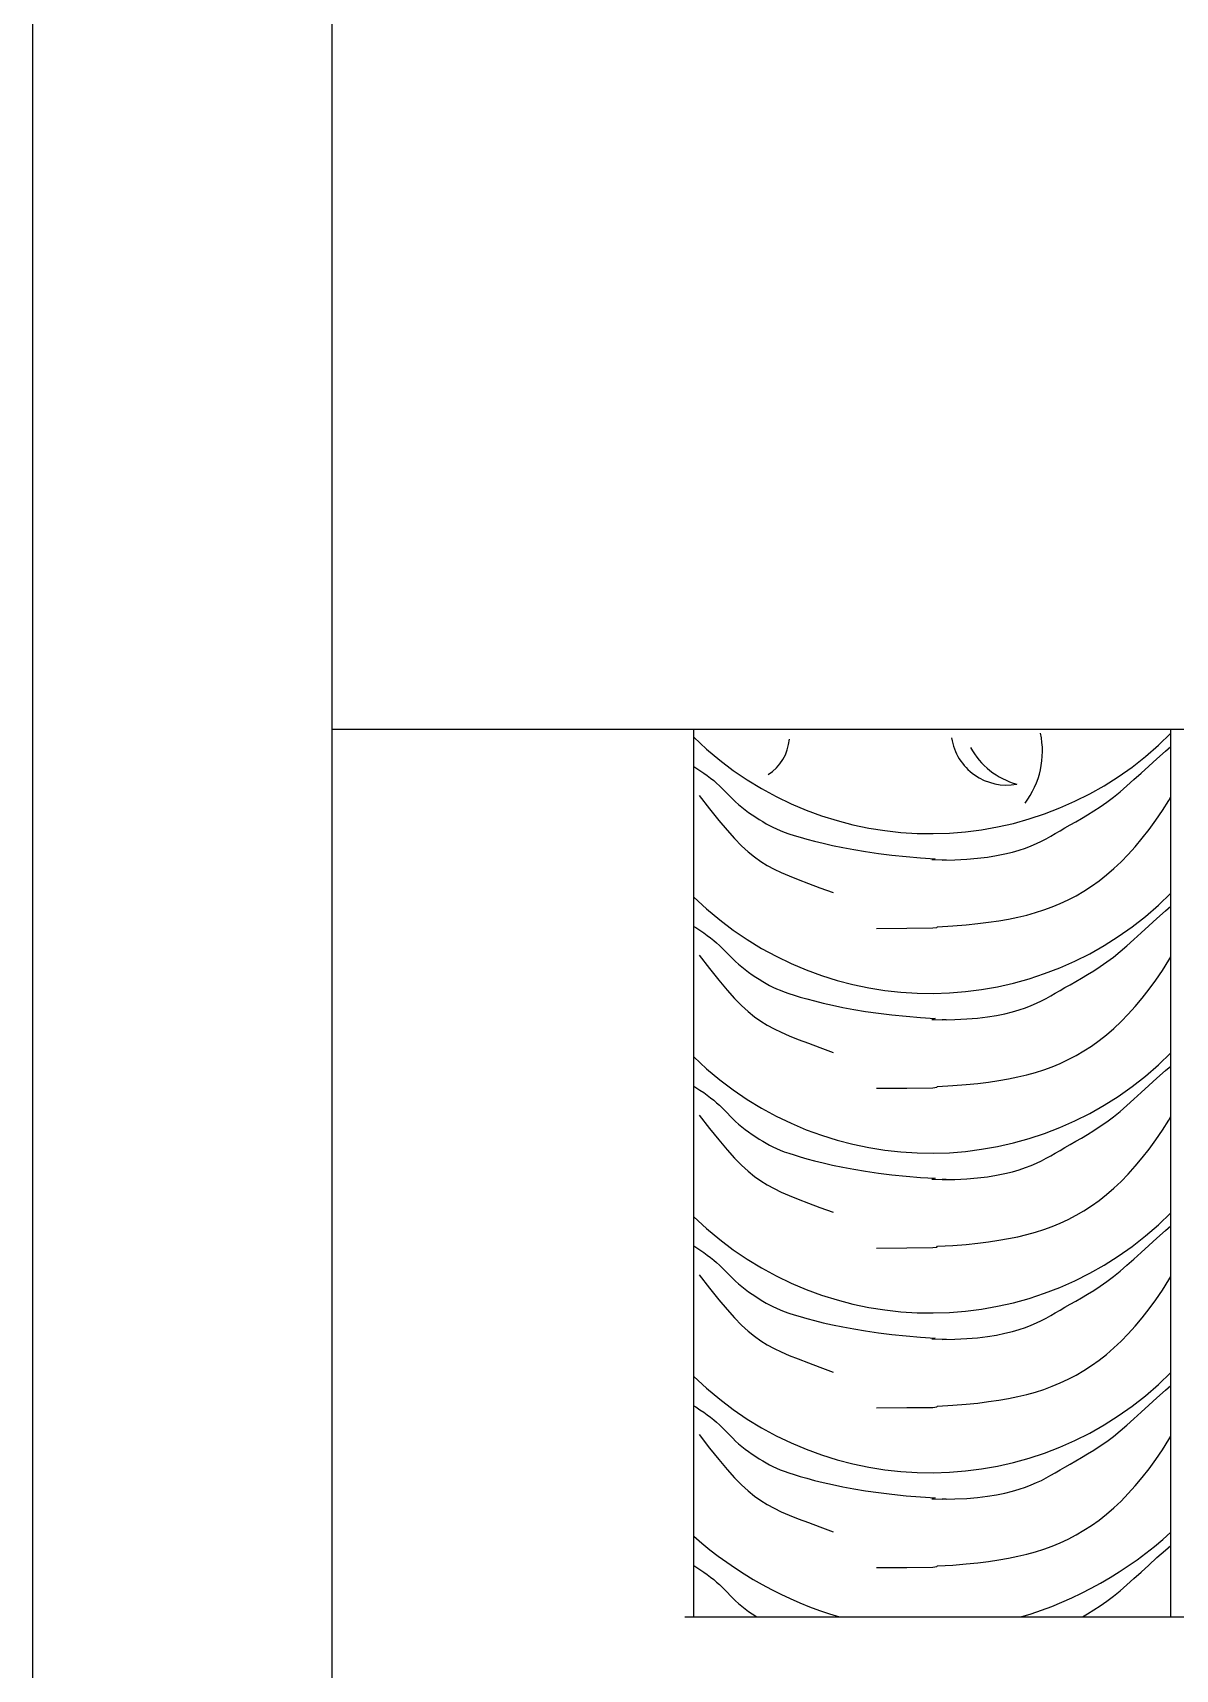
# Model space of a CAD drawing. Header units: inches. Extents: x 3.4 to 45.9, y 7.2 to 32.
# Drawn here: x 24.866 to 26.153, y 26.503 to 28.347 of the extents above; entities that cross this region are included whole.
import ezdxf

# ---------------------------------------------------------------- set-up
doc = ezdxf.new("R2010")
doc.units = ezdxf.units.IN
doc.header["$MEASUREMENT"] = 0
for name, color, linetype in [('02', 2, 'Continuous'), ('4', 4, 'Continuous'), ('kadrbm', 4, 'Continuous')]:
    doc.layers.add(name, color=color, linetype=linetype)

# ---------------------------------------------------------------- blocks, each defined once
blk = doc.blocks.new('kadrbm')
at = {"layer": 'kadrbm', "color": 4}
blk.add_lwpolyline([(0, 0), (0, 24.7972), (21, 24.7972), (21, 0), (0, 0)], close=True, dxfattribs=at)
blk.add_lwpolyline([(20.6631, 0.3257), (20.6631, 24.4603), (0.3369, 24.4603), (0.3369, 0.3257), (20.6631, 0.3257)], dxfattribs=at)

msp = doc.modelspace()

# ---------------------------------------------------------------- linework, layer by layer
at = {"layer": '02'}
for p, q in [((25.6007, 27.5622), (28.3607, 27.5622)), ((25.6107, 26.5622), (25.6107, 27.5622)), ((26.1477, 26.5622), (26.1477, 27.5622)), ((25.6007, 26.5622), (28.3607, 26.5622))]:
    msp.add_line(p, q, dxfattribs=at)
for points in [[(25.6107, 27.52), (25.6128, 27.5187), (25.6175, 27.5156), (25.6218, 27.5127), (25.6258, 27.5098), (25.6295, 27.507), (25.633, 27.5042), (25.6363, 27.5014), (25.6394, 27.4985), (25.6424, 27.4955), (25.6454, 27.4925), (25.6484, 27.4895), (25.6514, 27.4864), (25.6545, 27.4834), (25.6577, 27.4803), (25.6611, 27.4773), (25.6647, 27.4743), (25.6685, 27.4713), (25.6724, 27.4684), (25.6763, 27.4656), (25.6804, 27.4629), (25.6844, 27.4604), (25.6883, 27.458), (25.6922, 27.4557), (25.696, 27.4536), (25.6998, 27.4517), (25.7037, 27.4498), (25.7079, 27.448), (25.7125, 27.4462), (25.7177, 27.4444), (25.7236, 27.4425), (25.7303, 27.4404), (25.738, 27.4383), (25.7466, 27.436), (25.7562, 27.4336), (25.7667, 27.4312), (25.7783, 27.4288), (25.7907, 27.4265), (25.8041, 27.4243), (25.8185, 27.4222), (25.8337, 27.4203), (25.8496, 27.4187), (25.8659, 27.4173), (25.8824, 27.4162), (25.8788, 27.4153), (25.8948, 27.4149), (25.8901, 27.4147), (25.9045, 27.415), (25.9179, 27.4157), (25.9301, 27.4167), (25.9413, 27.418), (25.9515, 27.4197), (25.9608, 27.4216), (25.9693, 27.4237), (25.977, 27.4259), (25.9841, 27.4283), (25.9905, 27.4308), (25.9964, 27.4334), (26.002, 27.436), (26.0073, 27.4388), (26.0125, 27.4417), (26.0176, 27.4446), (26.023, 27.4477), (26.0285, 27.451), (26.0344, 27.4543), (26.0407, 27.4579), (26.0472, 27.4616), (26.054, 27.4657), (26.0611, 27.47), (26.0683, 27.4748), (26.0756, 27.4799), (26.083, 27.4855), (26.0906, 27.4916), (26.0982, 27.4982), (26.1061, 27.5053), (26.1143, 27.5127), (26.1229, 27.5206), (26.132, 27.5289), (26.1416, 27.5375), (26.1477, 27.5427)], [(25.6167, 27.4875), (25.6283, 27.4724), (25.6387, 27.4594), (25.6481, 27.4483), (25.6566, 27.4389), (25.6645, 27.4309), (25.672, 27.4241), (25.6791, 27.4183), (25.6862, 27.4132), (25.6934, 27.4087), (25.701, 27.4046), (25.7091, 27.4007), (25.7181, 27.3968), (25.7282, 27.3927), (25.7396, 27.3884), (25.7526, 27.3835), (25.7674, 27.378)], [(25.8162, 27.3377), (25.8505, 27.3379), (25.8796, 27.3382), (25.8842, 27.3388), (25.8849, 27.3396), (25.9024, 27.3406), (25.9174, 27.3418), (25.9306, 27.3431), (25.9426, 27.3447), (25.954, 27.3464), (25.9649, 27.3483), (25.9754, 27.3504), (25.9856, 27.3528), (25.9954, 27.3555), (26.0049, 27.3585), (26.0142, 27.3619), (26.0233, 27.3657), (26.0323, 27.3699), (26.0411, 27.3746), (26.0498, 27.3797), (26.0584, 27.3852), (26.0669, 27.3913), (26.0752, 27.3979), (26.0835, 27.4051), (26.0917, 27.4127), (26.0998, 27.421), (26.1077, 27.4298), (26.1156, 27.4392), (26.1233, 27.4491), (26.1309, 27.4595), (26.1383, 27.4704), (26.1455, 27.4819), (26.1477, 27.4858)], [(25.6107, 27.34), (25.6128, 27.3387), (25.6175, 27.3356), (25.6218, 27.3327), (25.6258, 27.3298), (25.6295, 27.327), (25.633, 27.3242), (25.6363, 27.3214), (25.6394, 27.3185), (25.6424, 27.3155), (25.6454, 27.3125), (25.6484, 27.3095), (25.6514, 27.3064), (25.6545, 27.3034), (25.6577, 27.3003), (25.6611, 27.2973), (25.6647, 27.2943), (25.6685, 27.2913), (25.6724, 27.2884), (25.6763, 27.2856), (25.6804, 27.2829), (25.6844, 27.2804), (25.6883, 27.278), (25.6922, 27.2757), (25.696, 27.2736), (25.6998, 27.2717), (25.7037, 27.2698), (25.7079, 27.268), (25.7125, 27.2662), (25.7177, 27.2644), (25.7236, 27.2625), (25.7303, 27.2604), (25.738, 27.2583), (25.7466, 27.256), (25.7562, 27.2536), (25.7667, 27.2512), (25.7783, 27.2488), (25.7907, 27.2465), (25.8041, 27.2443), (25.8185, 27.2422), (25.8337, 27.2403), (25.8496, 27.2387), (25.8659, 27.2373), (25.8824, 27.2362), (25.8788, 27.2353), (25.8948, 27.2349), (25.8901, 27.2347), (25.9045, 27.235), (25.9179, 27.2357), (25.9301, 27.2367), (25.9413, 27.238), (25.9515, 27.2397), (25.9608, 27.2416), (25.9693, 27.2437), (25.977, 27.2459), (25.9841, 27.2483), (25.9905, 27.2508), (25.9964, 27.2534), (26.002, 27.256), (26.0073, 27.2588), (26.0125, 27.2617), (26.0176, 27.2646), (26.023, 27.2677), (26.0285, 27.271), (26.0344, 27.2743), (26.0407, 27.2779), (26.0472, 27.2816), (26.054, 27.2857), (26.0611, 27.29), (26.0683, 27.2948), (26.0756, 27.2999), (26.083, 27.3055), (26.0906, 27.3116), (26.0982, 27.3182), (26.1061, 27.3253), (26.1143, 27.3327), (26.1229, 27.3406), (26.132, 27.3489), (26.1416, 27.3575), (26.1477, 27.3627)], [(25.6167, 27.3075), (25.6283, 27.2924), (25.6387, 27.2794), (25.6481, 27.2683), (25.6566, 27.2589), (25.6645, 27.2509), (25.672, 27.2441), (25.6791, 27.2383), (25.6862, 27.2332), (25.6934, 27.2287), (25.701, 27.2246), (25.7091, 27.2207), (25.7181, 27.2168), (25.7282, 27.2127), (25.7396, 27.2084), (25.7526, 27.2035), (25.7674, 27.198)], [(25.8162, 27.1577), (25.8505, 27.1579), (25.8796, 27.1582), (25.8842, 27.1588), (25.8849, 27.1596), (25.9024, 27.1606), (25.9174, 27.1618), (25.9306, 27.1631), (25.9426, 27.1647), (25.954, 27.1664), (25.9649, 27.1683), (25.9754, 27.1704), (25.9856, 27.1728), (25.9954, 27.1755), (26.0049, 27.1785), (26.0142, 27.1819), (26.0233, 27.1857), (26.0323, 27.1899), (26.0411, 27.1946), (26.0498, 27.1997), (26.0584, 27.2052), (26.0669, 27.2113), (26.0752, 27.2179), (26.0835, 27.2251), (26.0917, 27.2327), (26.0998, 27.241), (26.1077, 27.2498), (26.1156, 27.2592), (26.1233, 27.2691), (26.1309, 27.2795), (26.1383, 27.2904), (26.1455, 27.3019), (26.1477, 27.3058)], [(25.6107, 27.16), (25.6128, 27.1587), (25.6175, 27.1556), (25.6218, 27.1527), (25.6258, 27.1498), (25.6295, 27.147), (25.633, 27.1442), (25.6363, 27.1414), (25.6394, 27.1385), (25.6424, 27.1355), (25.6454, 27.1325), (25.6484, 27.1295), (25.6514, 27.1264), (25.6545, 27.1234), (25.6577, 27.1203), (25.6611, 27.1173), (25.6647, 27.1143), (25.6685, 27.1113), (25.6724, 27.1084), (25.6763, 27.1056), (25.6804, 27.1029), (25.6844, 27.1004), (25.6883, 27.098), (25.6922, 27.0957), (25.696, 27.0936), (25.6998, 27.0917), (25.7037, 27.0898), (25.7079, 27.088), (25.7125, 27.0862), (25.7177, 27.0844), (25.7236, 27.0825), (25.7303, 27.0804), (25.738, 27.0783), (25.7466, 27.076), (25.7562, 27.0736), (25.7667, 27.0712), (25.7783, 27.0688), (25.7907, 27.0665), (25.8041, 27.0643), (25.8185, 27.0622), (25.8337, 27.0603), (25.8496, 27.0587), (25.8659, 27.0573), (25.8824, 27.0562), (25.8788, 27.0553), (25.8948, 27.0549), (25.8901, 27.0547), (25.9045, 27.055), (25.9179, 27.0557), (25.9301, 27.0567), (25.9413, 27.058), (25.9515, 27.0597), (25.9608, 27.0616), (25.9693, 27.0637), (25.977, 27.0659), (25.9841, 27.0683), (25.9905, 27.0708), (25.9964, 27.0734), (26.002, 27.076), (26.0073, 27.0788), (26.0125, 27.0817), (26.0176, 27.0846), (26.023, 27.0877), (26.0285, 27.091), (26.0344, 27.0943), (26.0407, 27.0979), (26.0472, 27.1016), (26.054, 27.1057), (26.0611, 27.11), (26.0683, 27.1148), (26.0756, 27.1199), (26.083, 27.1255), (26.0906, 27.1316), (26.0982, 27.1382), (26.1061, 27.1453), (26.1143, 27.1527), (26.1229, 27.1606), (26.132, 27.1689), (26.1416, 27.1775), (26.1477, 27.1827)], [(25.6167, 27.1275), (25.6283, 27.1124), (25.6387, 27.0994), (25.6481, 27.0883), (25.6566, 27.0789), (25.6645, 27.0709), (25.672, 27.0641), (25.6791, 27.0583), (25.6862, 27.0532), (25.6934, 27.0487), (25.701, 27.0446), (25.7091, 27.0407), (25.7181, 27.0368), (25.7282, 27.0327), (25.7396, 27.0284), (25.7526, 27.0235), (25.7674, 27.018)], [(25.8162, 26.9777), (25.8505, 26.9779), (25.8796, 26.9782), (25.8842, 26.9788), (25.8849, 26.9796), (25.9024, 26.9806), (25.9174, 26.9818), (25.9306, 26.9831), (25.9426, 26.9847), (25.954, 26.9864), (25.9649, 26.9883), (25.9754, 26.9904), (25.9856, 26.9928), (25.9954, 26.9955), (26.0049, 26.9985), (26.0142, 27.0019), (26.0233, 27.0057), (26.0323, 27.0099), (26.0411, 27.0146), (26.0498, 27.0197), (26.0584, 27.0252), (26.0669, 27.0313), (26.0752, 27.0379), (26.0835, 27.0451), (26.0917, 27.0527), (26.0998, 27.061), (26.1077, 27.0698), (26.1156, 27.0792), (26.1233, 27.0891), (26.1309, 27.0995), (26.1383, 27.1104), (26.1455, 27.1219), (26.1477, 27.1258)], [(25.6107, 26.98), (25.6128, 26.9787), (25.6175, 26.9756), (25.6218, 26.9727), (25.6258, 26.9698), (25.6295, 26.967), (25.633, 26.9642), (25.6363, 26.9614), (25.6394, 26.9585), (25.6424, 26.9555), (25.6454, 26.9525), (25.6484, 26.9495), (25.6514, 26.9464), (25.6545, 26.9434), (25.6577, 26.9403), (25.6611, 26.9373), (25.6647, 26.9343), (25.6685, 26.9313), (25.6724, 26.9284), (25.6763, 26.9256), (25.6804, 26.9229), (25.6844, 26.9204), (25.6883, 26.918), (25.6922, 26.9157), (25.696, 26.9136), (25.6998, 26.9117), (25.7037, 26.9098), (25.7079, 26.908), (25.7125, 26.9062), (25.7177, 26.9044), (25.7236, 26.9025), (25.7303, 26.9004), (25.738, 26.8983), (25.7466, 26.896), (25.7562, 26.8936), (25.7667, 26.8912), (25.7783, 26.8888), (25.7907, 26.8865), (25.8041, 26.8843), (25.8185, 26.8822), (25.8337, 26.8803), (25.8496, 26.8787), (25.8659, 26.8773), (25.8824, 26.8762), (25.8788, 26.8753), (25.8948, 26.8749), (25.8901, 26.8747), (25.9045, 26.875), (25.9179, 26.8757), (25.9301, 26.8767), (25.9413, 26.878), (25.9515, 26.8797), (25.9608, 26.8816), (25.9693, 26.8837), (25.977, 26.8859), (25.9841, 26.8883), (25.9905, 26.8908), (25.9964, 26.8934), (26.002, 26.896), (26.0073, 26.8988), (26.0125, 26.9017), (26.0176, 26.9046), (26.023, 26.9077), (26.0285, 26.911), (26.0344, 26.9143), (26.0407, 26.9179), (26.0472, 26.9216), (26.054, 26.9257), (26.0611, 26.93), (26.0683, 26.9348), (26.0756, 26.9399), (26.083, 26.9455), (26.0906, 26.9516), (26.0982, 26.9582), (26.1061, 26.9653), (26.1143, 26.9727), (26.1229, 26.9806), (26.132, 26.9889), (26.1416, 26.9975), (26.1477, 27.0027)], [(25.6167, 26.9475), (25.6283, 26.9324), (25.6387, 26.9194), (25.6481, 26.9083), (25.6566, 26.8989), (25.6645, 26.8909), (25.672, 26.8841), (25.6791, 26.8783), (25.6862, 26.8732), (25.6934, 26.8687), (25.701, 26.8646), (25.7091, 26.8607), (25.7181, 26.8568), (25.7282, 26.8527), (25.7396, 26.8484), (25.7526, 26.8435), (25.7674, 26.838)], [(25.8162, 26.7977), (25.8505, 26.7979), (25.8796, 26.7982), (25.8842, 26.7988), (25.8849, 26.7996), (25.9024, 26.8006), (25.9174, 26.8018), (25.9306, 26.8031), (25.9426, 26.8047), (25.954, 26.8064), (25.9649, 26.8083), (25.9754, 26.8104), (25.9856, 26.8128), (25.9954, 26.8155), (26.0049, 26.8185), (26.0142, 26.8219), (26.0233, 26.8257), (26.0323, 26.8299), (26.0411, 26.8346), (26.0498, 26.8397), (26.0584, 26.8452), (26.0669, 26.8513), (26.0752, 26.8579), (26.0835, 26.8651), (26.0917, 26.8727), (26.0998, 26.881), (26.1077, 26.8898), (26.1156, 26.8992), (26.1233, 26.9091), (26.1309, 26.9195), (26.1383, 26.9304), (26.1455, 26.9419), (26.1477, 26.9458)], [(25.6107, 26.8), (25.6128, 26.7987), (25.6175, 26.7956), (25.6218, 26.7927), (25.6258, 26.7898), (25.6295, 26.787), (25.633, 26.7842), (25.6363, 26.7814), (25.6394, 26.7785), (25.6424, 26.7755), (25.6454, 26.7725), (25.6484, 26.7695), (25.6514, 26.7664), (25.6545, 26.7634), (25.6577, 26.7603), (25.6611, 26.7573), (25.6647, 26.7543), (25.6685, 26.7513), (25.6724, 26.7484), (25.6763, 26.7456), (25.6804, 26.7429), (25.6844, 26.7404), (25.6883, 26.738), (25.6922, 26.7357), (25.696, 26.7336), (25.6998, 26.7317), (25.7037, 26.7298), (25.7079, 26.728), (25.7125, 26.7262), (25.7177, 26.7244), (25.7236, 26.7225), (25.7303, 26.7204), (25.738, 26.7183), (25.7466, 26.716), (25.7562, 26.7136), (25.7667, 26.7112), (25.7783, 26.7088), (25.7907, 26.7065), (25.8041, 26.7043), (25.8185, 26.7022), (25.8337, 26.7003), (25.8496, 26.6987), (25.8659, 26.6973), (25.8824, 26.6962), (25.8788, 26.6953), (25.8948, 26.6949), (25.8901, 26.6947), (25.9045, 26.695), (25.9179, 26.6957), (25.9301, 26.6967), (25.9413, 26.698), (25.9515, 26.6997), (25.9608, 26.7016), (25.9693, 26.7037), (25.977, 26.7059), (25.9841, 26.7083), (25.9905, 26.7108), (25.9964, 26.7134), (26.002, 26.716), (26.0073, 26.7188), (26.0125, 26.7217), (26.0176, 26.7246), (26.023, 26.7277), (26.0285, 26.731), (26.0344, 26.7343), (26.0407, 26.7379), (26.0472, 26.7416), (26.054, 26.7457), (26.0611, 26.75), (26.0683, 26.7548), (26.0756, 26.7599), (26.083, 26.7655), (26.0906, 26.7716), (26.0982, 26.7782), (26.1061, 26.7853), (26.1143, 26.7927), (26.1229, 26.8006), (26.132, 26.8089), (26.1416, 26.8175), (26.1477, 26.8227)], [(25.6167, 26.7675), (25.6283, 26.7524), (25.6387, 26.7394), (25.6481, 26.7283), (25.6566, 26.7189), (25.6645, 26.7109), (25.672, 26.7041), (25.6791, 26.6983), (25.6862, 26.6932), (25.6934, 26.6887), (25.701, 26.6846), (25.7091, 26.6807), (25.7181, 26.6768), (25.7282, 26.6727), (25.7396, 26.6684), (25.7526, 26.6635), (25.7674, 26.658)], [(25.8162, 26.6177), (25.8505, 26.6179), (25.8796, 26.6182), (25.8842, 26.6188), (25.8849, 26.6196), (25.9024, 26.6206), (25.9174, 26.6218), (25.9306, 26.6231), (25.9426, 26.6247), (25.954, 26.6264), (25.9649, 26.6283), (25.9754, 26.6304), (25.9856, 26.6328), (25.9954, 26.6355), (26.0049, 26.6385), (26.0142, 26.6419), (26.0233, 26.6457), (26.0323, 26.6499), (26.0411, 26.6546), (26.0498, 26.6597), (26.0584, 26.6652), (26.0669, 26.6713), (26.0752, 26.6779), (26.0835, 26.6851), (26.0917, 26.6927), (26.0998, 26.701), (26.1077, 26.7098), (26.1156, 26.7192), (26.1233, 26.7291), (26.1309, 26.7395), (26.1383, 26.7504), (26.1455, 26.7619), (26.1477, 26.7658)], [(26.0481, 26.5622), (26.054, 26.5657), (26.0611, 26.57), (26.0683, 26.5748), (26.0756, 26.5799), (26.083, 26.5855), (26.0906, 26.5916), (26.0982, 26.5982), (26.1061, 26.6053), (26.1143, 26.6127), (26.1229, 26.6206), (26.132, 26.6289), (26.1416, 26.6375), (26.1477, 26.6427)], [(25.6107, 26.62), (25.6128, 26.6187), (25.6175, 26.6156), (25.6218, 26.6127), (25.6258, 26.6098), (25.6295, 26.607), (25.633, 26.6042), (25.6363, 26.6014), (25.6394, 26.5985), (25.6424, 26.5955), (25.6454, 26.5925), (25.6484, 26.5895), (25.6514, 26.5864), (25.6545, 26.5834), (25.6577, 26.5803), (25.6611, 26.5773), (25.6647, 26.5743), (25.6685, 26.5713), (25.6724, 26.5684), (25.6763, 26.5656), (25.6804, 26.5629), (25.6815, 26.5622)]]:
    msp.add_lwpolyline(points, dxfattribs=at)
for centre, radius, start, end in [((25.877, 27.8254), 0.3809, 225.6522, 315.3084), ((25.6663, 27.5549), 0.0521, 302.44, 355.5895), ((25.9628, 27.5618), 0.0626, 188.7837, 280.5866), ((25.9068, 27.5371), 0.0964, 322.8741, 12.2536), ((25.9968, 27.582), 0.0848, 208.4777, 254.6093), ((25.877, 27.6454), 0.3809, 225.6522, 315.3084), ((25.877, 27.4654), 0.3809, 225.6522, 315.3084), ((25.877, 27.2854), 0.3809, 225.6522, 315.3084), ((25.877, 27.1054), 0.3809, 225.6522, 315.3084), ((25.8567, 26.9757), 0.4312, 286.4532, 312.4472), ((25.8967, 26.9757), 0.4312, 228.4469, 253.5468)]:
    msp.add_arc(centre, radius, start, end, dxfattribs=at)
at = {"layer": '4'}
msp.add_line((25.2032, 27.5622), (45.5294, 27.5622), dxfattribs=at)

# ---------------------------------------------------------------- block references
at = {"layer": 'kadrbm'}
msp.add_blockref('kadrbm', (24.8663, 7.2365), dxfattribs=at)

doc.saveas('drawing.dxf')
